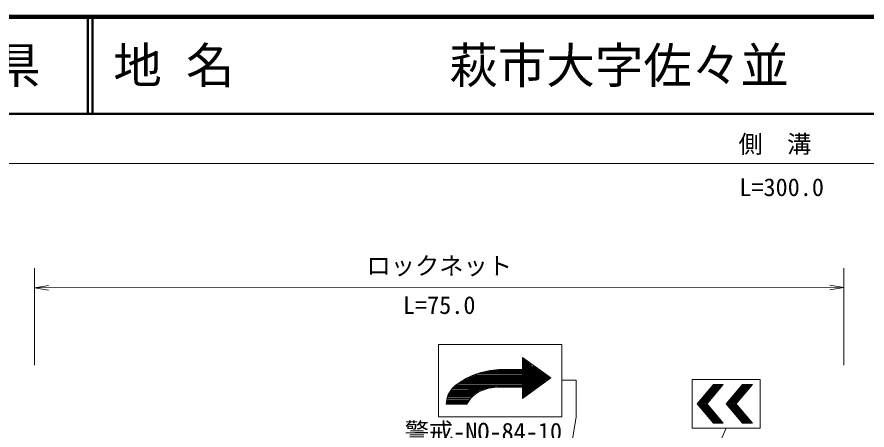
# Model space of a CAD drawing. Units: millimetres, scale not verified. Extents: x 40000 to 680000, y 20000 to 380000.
# Drawn here: x 360454 to 448076, y 337384 to 380000 of the extents above; entities that cross this region are included whole.
import ezdxf
from ezdxf.enums import TextEntityAlignment as Align

# ---------------------------------------------------------------- set-up
doc = ezdxf.new("R2010")
doc.units = ezdxf.units.MM
doc.header["$LTSCALE"] = 1000
for name, color, linetype, lineweight in [('M-BGD', 7, 'Continuous', 13), ('M-STR-STR3', 7, 'Continuous', 13), ('M-STR-STRC', 7, 'Continuous', 13), ('M-TTL', 2, 'Continuous', 140), ('M-TTL-LINE', 7, 'Continuous', 50)]:
    doc.layers.add(name, color=color, linetype=linetype, lineweight=lineweight)
doc.layers.add('M-TTL-TXT', color=7, linetype='Continuous')
doc.styles.add('ＭＳ ゴシック', font='')
doc.styles.get('ＭＳ ゴシック').set_extended_font_data('MS Gothic')

# ---------------------------------------------------------------- blocks, each defined once
blk = doc.blocks.new('open_arrow')
at = {"color": 0, "linetype": 'Continuous', "lineweight": -2}
blk.add_lwpolyline([(7.5, 1.25), (0, 0), (7.5, -1.25)], dxfattribs=at)

msp = doc.modelspace()

# ---------------------------------------------------------------- linework, layer by layer
at = {"layer": 'M-STR-STR3'}
for p, q in [((281676, 364859), (570264, 364885)), ((362269, 344067), (362268, 354067)), ((445698, 344075), (445697, 354075)), ((362268, 352067), (445697, 352075))]:
    msp.add_line(p, q, dxfattribs=at)
at = {"layer": 'M-STR-STRC'}
for p, q in [((416609, 346220), (403919, 346219)), ((403919, 346219), (403919, 338749)), ((416609, 338750), (416609, 346220)), ((412559, 344858), (415470, 342771)), ((412559, 340650), (412559, 344858)), ((412627, 340699), (412626, 344810)), ((412717, 340765), (412716, 344745)), ((412807, 340830), (412806, 344681)), ((412897, 340896), (412896, 344616)), ((412987, 340961), (412986, 344552)), ((413077, 341027), (413076, 344494)), ((413167, 341093), (413166, 344404)), ((412568, 343543), (409516, 343543)), ((412564, 343629), (410128, 343629)), ((413257, 341158), (413256, 344314)), ((413347, 341224), (413346, 344224)), ((413437, 341289), (413436, 344134)), ((413527, 341473), (413526, 344044)), ((413616, 341563), (413616, 343954)), ((413706, 341486), (413706, 344035)), ((413796, 341552), (413796, 343971)), ((413885, 341616), (413885, 343907)), ((413975, 341682), (413975, 343843)), ((414065, 341747), (414065, 343778)), ((414155, 341813), (414155, 343714)), ((414245, 341878), (414245, 343649)), ((414335, 341944), (414335, 343585)), ((414425, 342009), (414425, 343520)), ((412523, 342675), (406781, 342675)), ((412553, 342780), (406952, 342764)), ((412523, 342885), (407117, 342877)), ((412583, 342989), (407398, 342989)), ((412583, 342989), (407398, 342989)), ((412673, 343094), (407659, 343092)), ((412568, 343199), (407972, 343199)), ((412628, 343274), (408302, 343289)), ((412568, 343379), (408603, 343363)), ((412568, 343453), (408876, 343453)), ((412559, 340650), (415470, 342771)), ((414515, 342075), (414515, 343456)), ((414605, 342198), (414605, 343364)), ((414695, 342248), (414695, 343270)), ((414785, 342298), (414785, 343167)), ((414875, 342375), (414875, 343115)), ((414965, 342479), (414965, 343063)), ((415055, 342531), (415055, 343011)), ((415055, 342531), (415055, 343011)), ((415145, 342583), (415145, 342959)), ((415235, 342635), (415235, 342907)), ((415325, 342687), (415325, 342855)), ((409768, 341799), (405461, 341806)), ((412568, 341912), (405611, 341898)), ((412508, 341971), (405740, 342005)), ((412508, 342061), (405847, 342091)), ((412553, 342166), (406026, 342151)), ((412523, 342241), (406041, 342240)), ((412523, 342331), (406176, 342330)), ((412508, 342421), (406338, 342411)), ((412598, 342495), (406456, 342484)), ((412598, 342600), (406605, 342573)), ((412559, 341810), (410158, 341814)), ((413091, 341037), (414335, 342282)), ((413091, 341037), (414335, 342282)), ((418109, 342520), (416609, 342520)), ((418109, 338750), (418109, 342520)), ((437047, 342584), (430047, 342583)), ((430047, 342583), (430047, 337583)), ((432250, 342083), (430572, 340083)), ((432380, 342083), (430702, 340083)), ((432511, 342083), (430833, 340083)), ((432610, 342083), (430932, 340083)), ((432741, 342083), (431063, 340083)), ((432872, 342084), (431194, 340083)), ((433002, 342084), (431324, 340083)), ((433133, 342084), (431455, 340083)), ((433263, 342084), (431531, 340019)), ((432250, 342083), (433263, 342084)), ((435244, 342084), (433566, 340084)), ((435374, 342084), (433696, 340084)), ((435505, 342084), (433827, 340084)), ((435604, 342084), (433926, 340084)), ((435735, 342084), (434057, 340084)), ((435865, 342084), (434187, 340084)), ((435996, 342084), (434318, 340084)), ((436127, 342084), (434449, 340084)), ((436257, 342084), (434525, 340019)), ((435244, 342084), (436257, 342084)), ((437047, 342584), (437047, 337584)), ((407407, 340921), (404904, 340908)), ((407596, 341013), (404946, 340997)), ((407549, 341078), (404994, 341073)), ((407703, 341148), (405053, 341162)), ((407913, 341238), (405068, 341237)), ((408111, 341409), (405098, 341377)), ((407987, 341357), (405128, 341387)), ((407913, 341282), (405173, 341312)), ((408287, 341462), (405248, 341492)), ((408736, 341627), (405293, 341627)), ((408526, 341537), (405338, 341582)), ((409110, 341702), (405357, 341691)), ((404709, 340058), (406712, 340058)), ((406970, 340324), (404739, 340354)), ((407098, 340476), (404749, 340444)), ((406977, 340280), (404754, 340264)), ((406928, 340189), (404754, 340205)), ((407074, 340564), (404784, 340534)), ((406820, 340130), (404784, 340115)), ((407207, 340624), (404814, 340624)), ((406985, 340399), (404829, 340384)), ((407298, 340827), (404836, 340818)), ((407249, 340729), (404871, 340714)), ((406867, 340058), (406634, 340058)), ((430572, 340083), (432250, 338083)), ((430702, 340083), (432381, 338083)), ((430833, 340083), (432511, 338083)), ((430932, 340083), (432611, 338083)), ((431063, 340083), (432741, 338083)), ((431194, 340083), (432872, 338084)), ((431324, 340083), (433002, 338084)), ((431455, 340083), (433133, 338084)), ((431531, 340148), (433264, 338084)), ((433566, 340084), (435244, 338084)), ((433696, 340084), (435375, 338084)), ((433827, 340084), (435505, 338084)), ((433926, 340084), (435605, 338084)), ((434057, 340084), (435735, 338084)), ((434187, 340084), (435866, 338084)), ((434318, 340084), (435996, 338084)), ((434449, 340084), (436127, 338084)), ((434525, 340148), (436257, 338084)), ((403919, 338749), (406640, 338749)), ((407068, 338749), (406452, 338749)), ((406954, 338749), (416609, 338750)), ((414153, 315693), (418109, 338750)), ((423935, 316131), (433559, 337584)), ((437047, 337584), (430047, 337583)), ((432250, 338083), (433264, 338084)), ((435244, 338084), (436257, 338084))]:
    msp.add_line(p, q, dxfattribs=at)
for centre, radius, start, end in [((410515, 335675), 7964, 92.78358, 129.14368), ((407215, 340036), 2506, 133.58335, 179.49184), ((410293, 336657), 5159, 91.49449, 114.33057), ((409157, 339067), 2495, 113.37703, 156.59642)]:
    msp.add_arc(centre, radius, start, end, dxfattribs=at)
at = {"layer": 'M-TTL'}
msp.add_line((680000, 380000), (40000, 380000), dxfattribs=at)
at = {"layer": 'M-TTL-LINE'}
for p, q in [((367750, 380000), (367750, 370000)), ((368250, 380000), (368250, 370000)), ((40000, 370000), (680000, 370000))]:
    msp.add_line(p, q, dxfattribs=at)

# ---------------------------------------------------------------- block references
at = {"layer": 'M-STR-STR3', "xscale": 193, "yscale": 193}
msp.add_blockref('open_arrow', (362268, 352067), dxfattribs=at)
at = {"layer": 'M-STR-STR3', "xscale": 193, "yscale": 193, "rotation": 180}
msp.add_blockref('open_arrow', (445697, 352075), dxfattribs=at)

# ---------------------------------------------------------------- texts
at = {"layer": 'M-BGD', "style": 'ＭＳ ゴシック'}
msp.add_text('L=300.0', height=1833, rotation=0.005, dxfattribs=at).set_placement((434912, 360971), align=Align.BOTTOM_LEFT)
at = {"layer": 'M-STR-STR3', "style": 'ＭＳ ゴシック'}
for s, p in [('側\u3000溝', (434833, 365424)), ('ロックネット', (396483, 352867)), ('L=75.0', (400233, 348808))]:
    msp.add_text(s, height=1833, rotation=0.005, dxfattribs=at).set_placement(p, align=Align.BOTTOM_LEFT)
at = {"layer": 'M-STR-STRC', "style": 'ＭＳ ゴシック'}
msp.add_text('警戒-NO-84-10', height=1833, rotation=0.005, dxfattribs=at).set_placement((400419, 335749), align=Align.BOTTOM_LEFT)
at = {"layer": 'M-TTL-TXT', "style": 'ＭＳ ゴシック'}
msp.add_text('山\u3000口\u3000県', height=3666, dxfattribs=at).set_placement((350375, 375000), align=Align.MIDDLE_CENTER)
for s, p in [('地 名', (370380, 375000)), ('萩市大字佐々並', (405024, 375000))]:
    msp.add_text(s, height=3666, dxfattribs=at).set_placement(p, align=Align.MIDDLE_LEFT)

doc.saveas('drawing.dxf')
